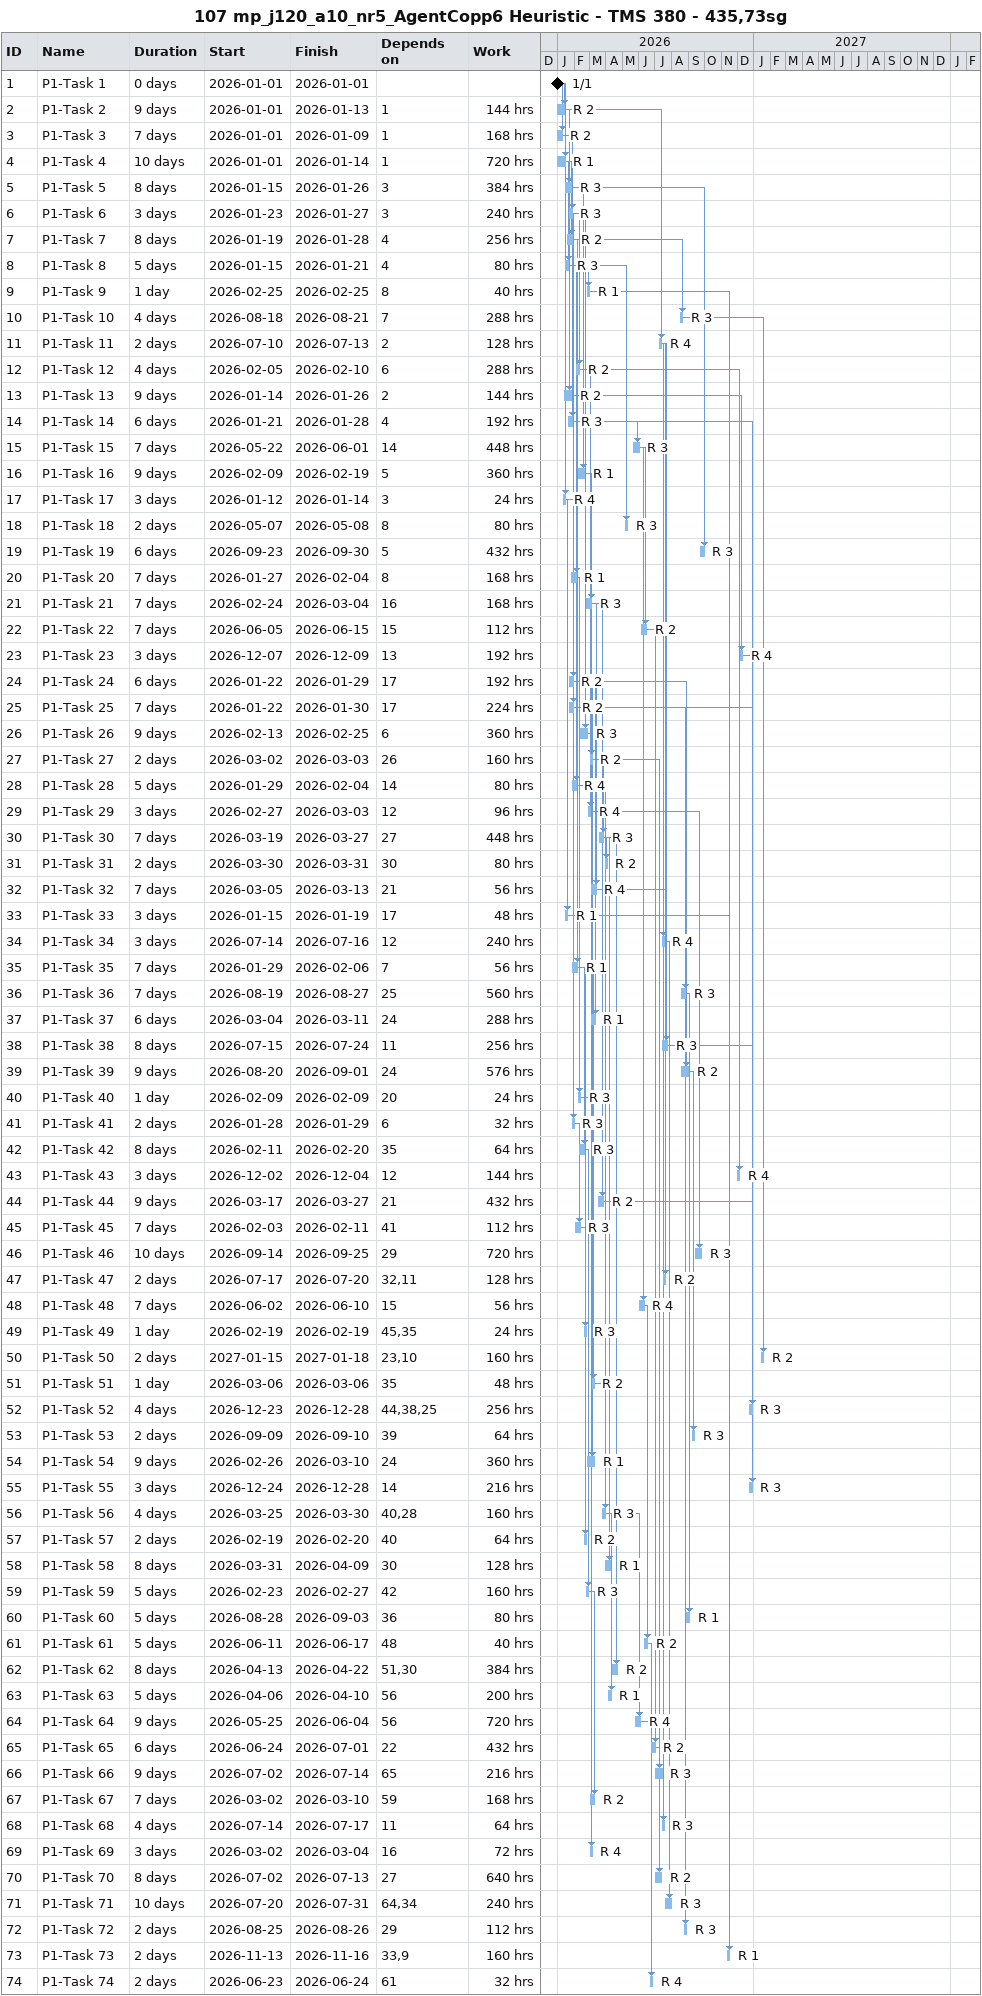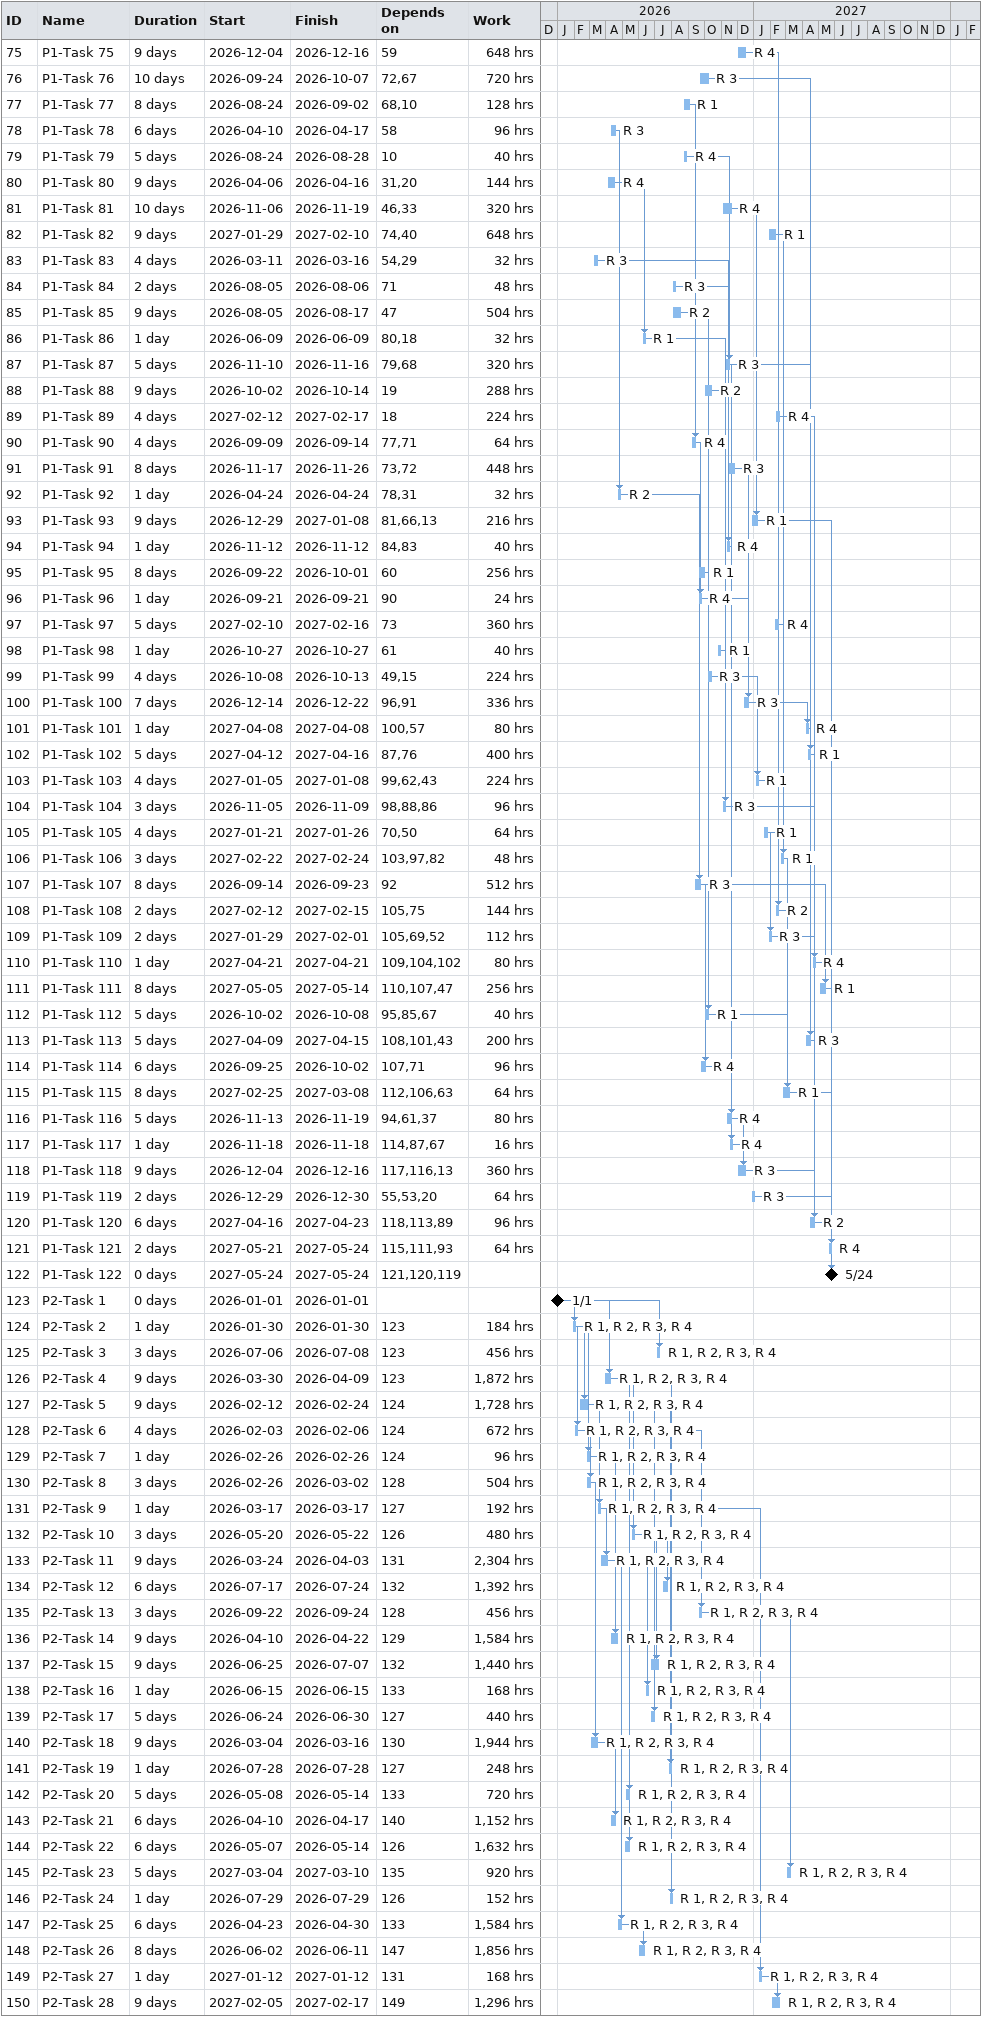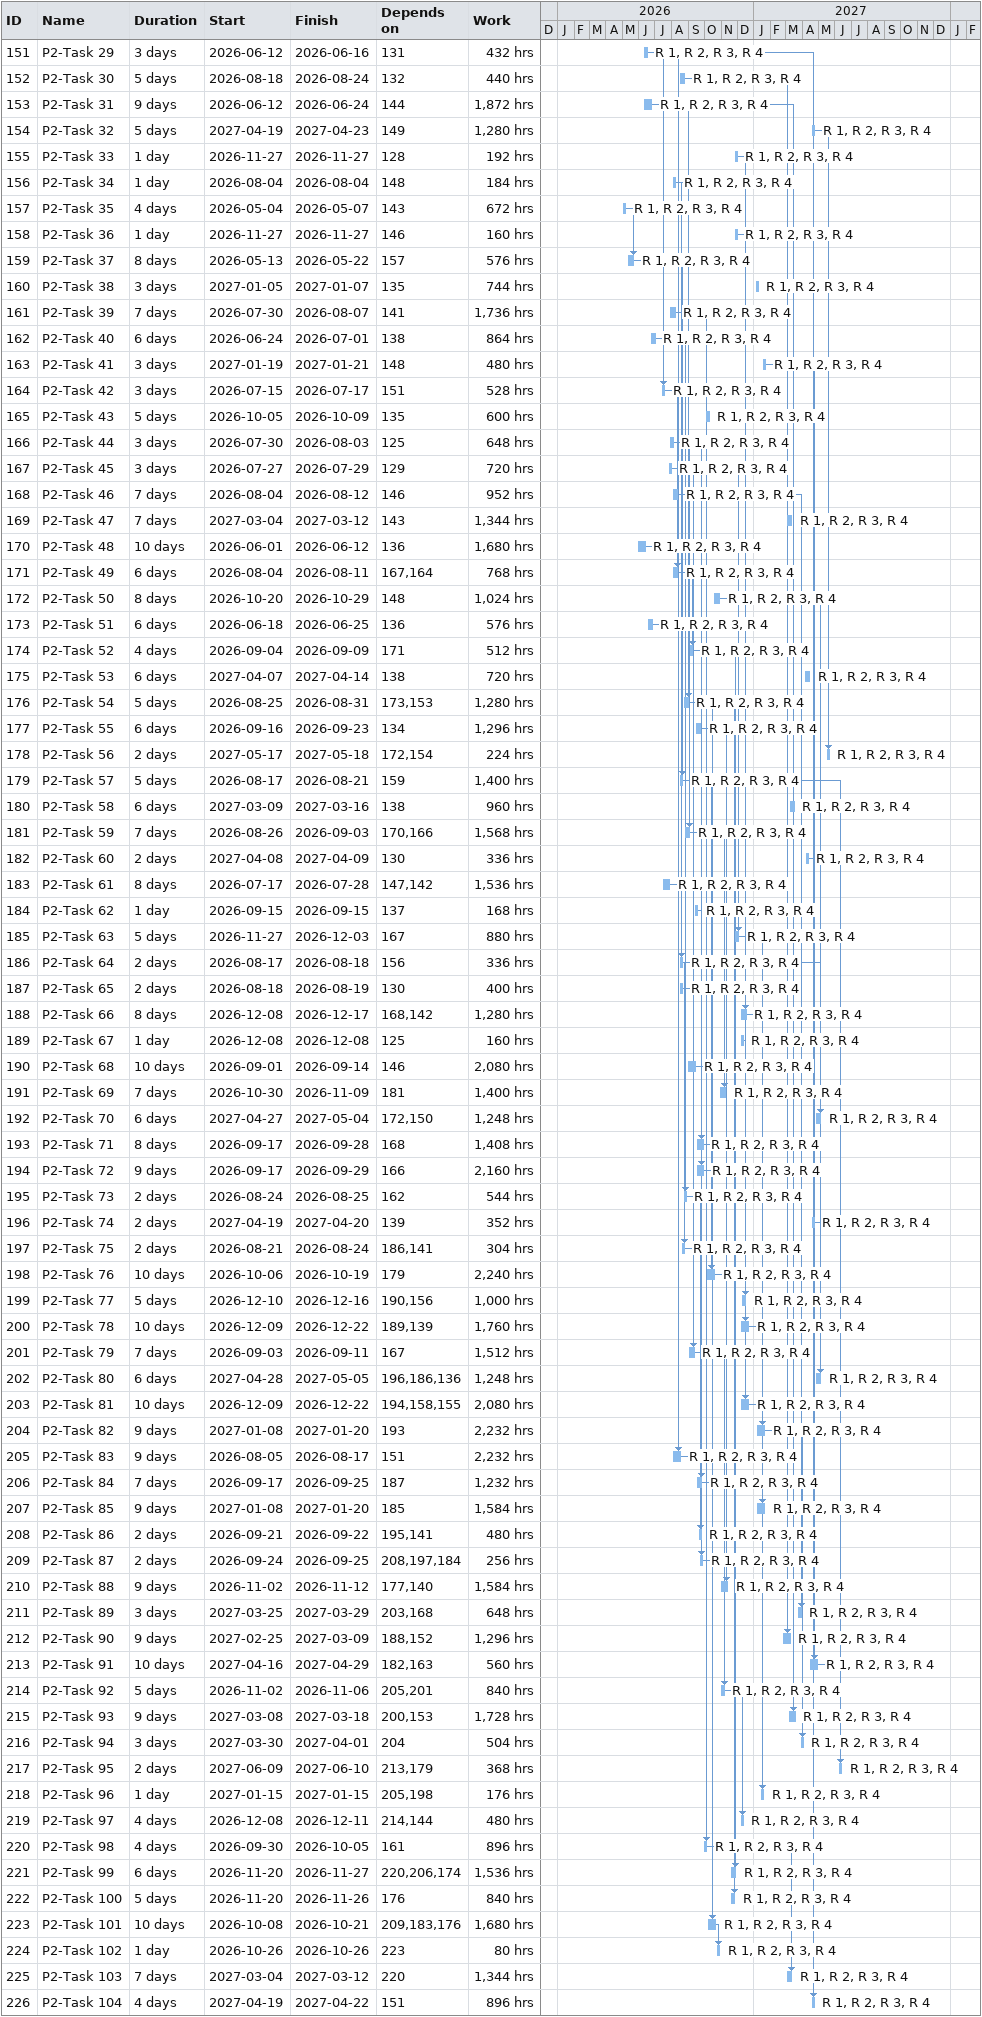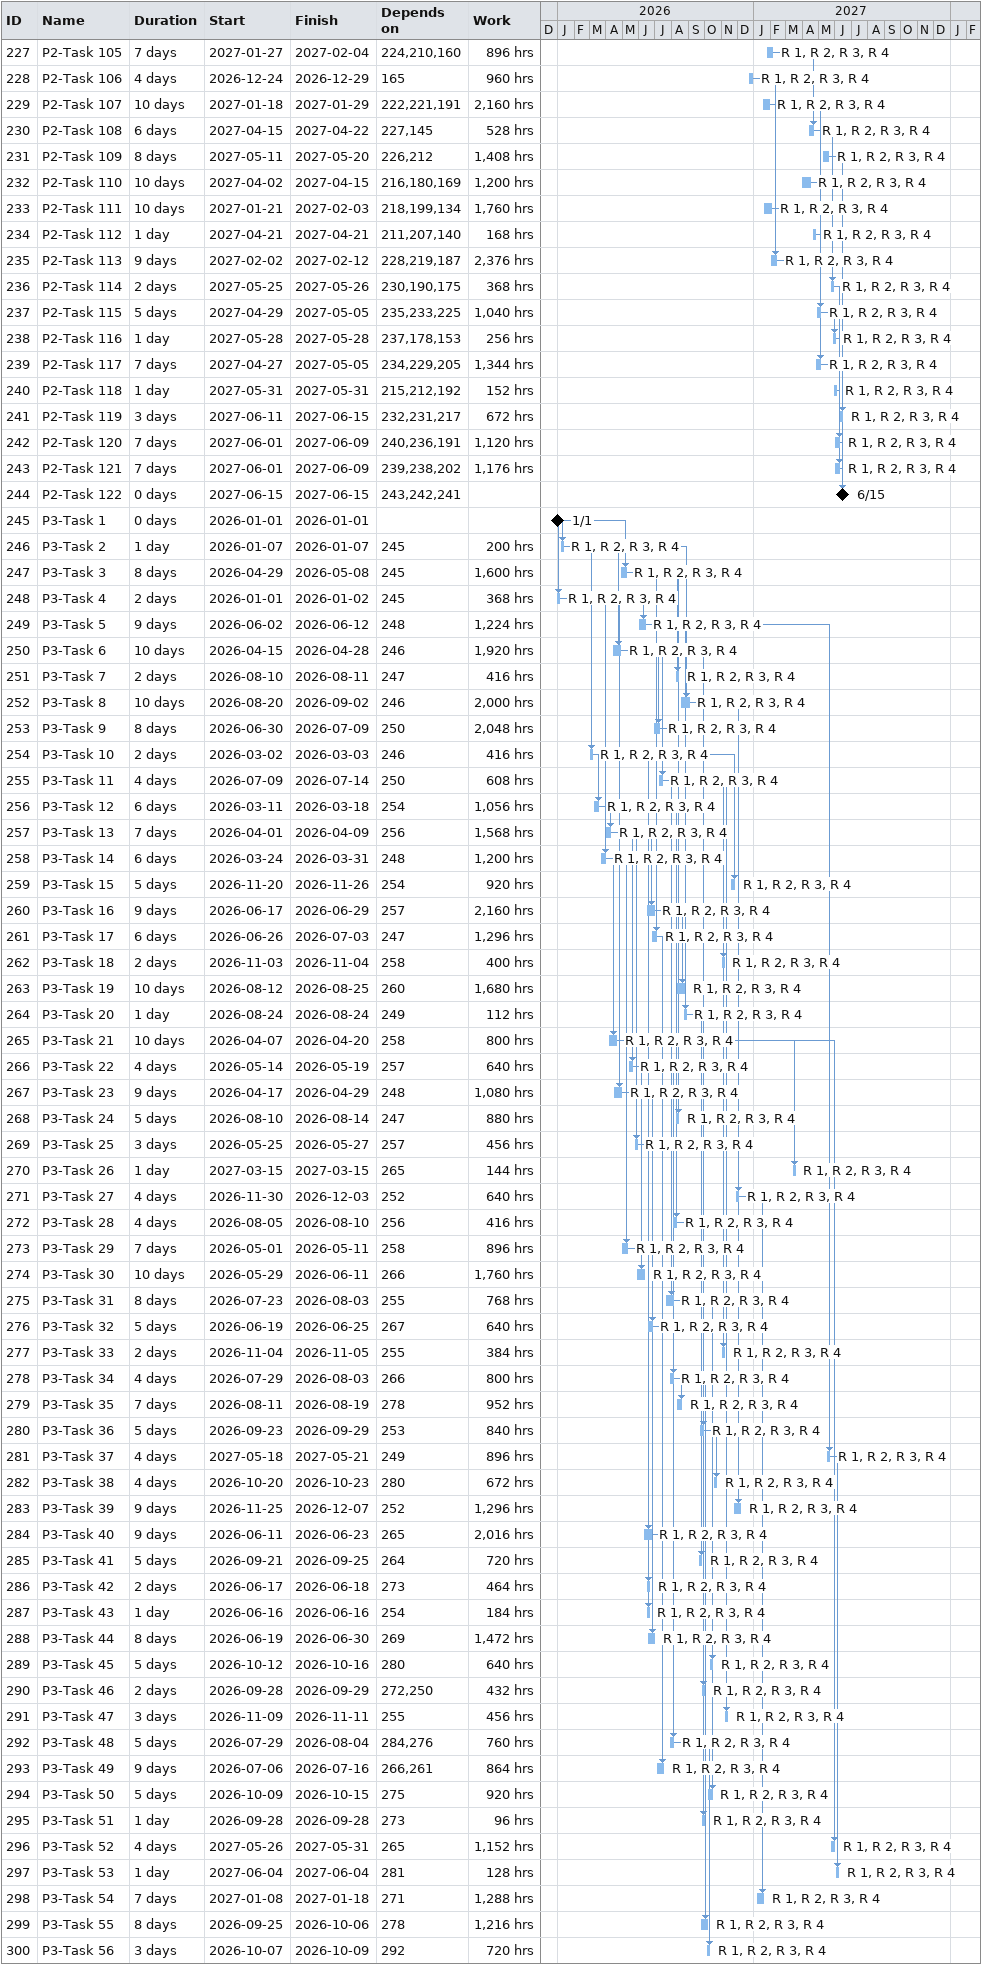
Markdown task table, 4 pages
107 mp_j120_a10_nr5_AgentCopp6 Heuristic - TMS 380 - 435,73sg

| ID | Task | Duration | Start | Finish | Predecessors | Resources | Work (h) |
|---|---|---|---|---|---|---|---|
| 1 | P1-Task 1 | 0d | 2026-01-01 | 2026-01-01 |  |  |  |
| 2 | P1-Task 2 | 9d | 2026-01-01 | 2026-01-13 | 1 | R 2 | 144 |
| 3 | P1-Task 3 | 7d | 2026-01-01 | 2026-01-09 | 1 | R 2 | 168 |
| 4 | P1-Task 4 | 10d | 2026-01-01 | 2026-01-14 | 1 | R 1 | 720 |
| 5 | P1-Task 5 | 8d | 2026-01-15 | 2026-01-26 | 3 | R 3 | 384 |
| 6 | P1-Task 6 | 3d | 2026-01-23 | 2026-01-27 | 3 | R 3 | 240 |
| 7 | P1-Task 7 | 8d | 2026-01-19 | 2026-01-28 | 4 | R 2 | 256 |
| 8 | P1-Task 8 | 5d | 2026-01-15 | 2026-01-21 | 4 | R 3 | 80 |
| 9 | P1-Task 9 | 1d | 2026-02-25 | 2026-02-25 | 8 | R 1 | 40 |
| 10 | P1-Task 10 | 4d | 2026-08-18 | 2026-08-21 | 7 | R 3 | 288 |
| 11 | P1-Task 11 | 2d | 2026-07-10 | 2026-07-13 | 2 | R 4 | 128 |
| 12 | P1-Task 12 | 4d | 2026-02-05 | 2026-02-10 | 6 | R 2 | 288 |
| 13 | P1-Task 13 | 9d | 2026-01-14 | 2026-01-26 | 2 | R 2 | 144 |
| 14 | P1-Task 14 | 6d | 2026-01-21 | 2026-01-28 | 4 | R 3 | 192 |
| 15 | P1-Task 15 | 7d | 2026-05-22 | 2026-06-01 | 14 | R 3 | 448 |
| 16 | P1-Task 16 | 9d | 2026-02-09 | 2026-02-19 | 5 | R 1 | 360 |
| 17 | P1-Task 17 | 3d | 2026-01-12 | 2026-01-14 | 3 | R 4 | 24 |
| 18 | P1-Task 18 | 2d | 2026-05-07 | 2026-05-08 | 8 | R 3 | 80 |
| 19 | P1-Task 19 | 6d | 2026-09-23 | 2026-09-30 | 5 | R 3 | 432 |
| 20 | P1-Task 20 | 7d | 2026-01-27 | 2026-02-04 | 8 | R 1 | 168 |
| 21 | P1-Task 21 | 7d | 2026-02-24 | 2026-03-04 | 16 | R 3 | 168 |
| 22 | P1-Task 22 | 7d | 2026-06-05 | 2026-06-15 | 15 | R 2 | 112 |
| 23 | P1-Task 23 | 3d | 2026-12-07 | 2026-12-09 | 13 | R 4 | 192 |
| 24 | P1-Task 24 | 6d | 2026-01-22 | 2026-01-29 | 17 | R 2 | 192 |
| 25 | P1-Task 25 | 7d | 2026-01-22 | 2026-01-30 | 17 | R 2 | 224 |
| 26 | P1-Task 26 | 9d | 2026-02-13 | 2026-02-25 | 6 | R 3 | 360 |
| 27 | P1-Task 27 | 2d | 2026-03-02 | 2026-03-03 | 26 | R 2 | 160 |
| 28 | P1-Task 28 | 5d | 2026-01-29 | 2026-02-04 | 14 | R 4 | 80 |
| 29 | P1-Task 29 | 3d | 2026-02-27 | 2026-03-03 | 12 | R 4 | 96 |
| 30 | P1-Task 30 | 7d | 2026-03-19 | 2026-03-27 | 27 | R 3 | 448 |
| 31 | P1-Task 31 | 2d | 2026-03-30 | 2026-03-31 | 30 | R 2 | 80 |
| 32 | P1-Task 32 | 7d | 2026-03-05 | 2026-03-13 | 21 | R 4 | 56 |
| 33 | P1-Task 33 | 3d | 2026-01-15 | 2026-01-19 | 17 | R 1 | 48 |
| 34 | P1-Task 34 | 3d | 2026-07-14 | 2026-07-16 | 12 | R 4 | 240 |
| 35 | P1-Task 35 | 7d | 2026-01-29 | 2026-02-06 | 7 | R 1 | 56 |
| 36 | P1-Task 36 | 7d | 2026-08-19 | 2026-08-27 | 25 | R 3 | 560 |
| 37 | P1-Task 37 | 6d | 2026-03-04 | 2026-03-11 | 24 | R 1 | 288 |
| 38 | P1-Task 38 | 8d | 2026-07-15 | 2026-07-24 | 11 | R 3 | 256 |
| 39 | P1-Task 39 | 9d | 2026-08-20 | 2026-09-01 | 24 | R 2 | 576 |
| 40 | P1-Task 40 | 1d | 2026-02-09 | 2026-02-09 | 20 | R 3 | 24 |
| 41 | P1-Task 41 | 2d | 2026-01-28 | 2026-01-29 | 6 | R 3 | 32 |
| 42 | P1-Task 42 | 8d | 2026-02-11 | 2026-02-20 | 35 | R 3 | 64 |
| 43 | P1-Task 43 | 3d | 2026-12-02 | 2026-12-04 | 12 | R 4 | 144 |
| 44 | P1-Task 44 | 9d | 2026-03-17 | 2026-03-27 | 21 | R 2 | 432 |
| 45 | P1-Task 45 | 7d | 2026-02-03 | 2026-02-11 | 41 | R 3 | 112 |
| 46 | P1-Task 46 | 10d | 2026-09-14 | 2026-09-25 | 29 | R 3 | 720 |
| 47 | P1-Task 47 | 2d | 2026-07-17 | 2026-07-20 | 32, 11 | R 2 | 128 |
| 48 | P1-Task 48 | 7d | 2026-06-02 | 2026-06-10 | 15 | R 4 | 56 |
| 49 | P1-Task 49 | 1d | 2026-02-19 | 2026-02-19 | 45, 35 | R 3 | 24 |
| 50 | P1-Task 50 | 2d | 2027-01-15 | 2027-01-18 | 23, 10 | R 2 | 160 |
| 51 | P1-Task 51 | 1d | 2026-03-06 | 2026-03-06 | 35 | R 2 | 48 |
| 52 | P1-Task 52 | 4d | 2026-12-23 | 2026-12-28 | 44, 38, 25 | R 3 | 256 |
| 53 | P1-Task 53 | 2d | 2026-09-09 | 2026-09-10 | 39 | R 3 | 64 |
| 54 | P1-Task 54 | 9d | 2026-02-26 | 2026-03-10 | 24 | R 1 | 360 |
| 55 | P1-Task 55 | 3d | 2026-12-24 | 2026-12-28 | 14 | R 3 | 216 |
| 56 | P1-Task 56 | 4d | 2026-03-25 | 2026-03-30 | 40, 28 | R 3 | 160 |
| 57 | P1-Task 57 | 2d | 2026-02-19 | 2026-02-20 | 40 | R 2 | 64 |
| 58 | P1-Task 58 | 8d | 2026-03-31 | 2026-04-09 | 30 | R 1 | 128 |
| 59 | P1-Task 59 | 5d | 2026-02-23 | 2026-02-27 | 42 | R 3 | 160 |
| 60 | P1-Task 60 | 5d | 2026-08-28 | 2026-09-03 | 36 | R 1 | 80 |
| 61 | P1-Task 61 | 5d | 2026-06-11 | 2026-06-17 | 48 | R 2 | 40 |
| 62 | P1-Task 62 | 8d | 2026-04-13 | 2026-04-22 | 51, 30 | R 2 | 384 |
| 63 | P1-Task 63 | 5d | 2026-04-06 | 2026-04-10 | 56 | R 1 | 200 |
| 64 | P1-Task 64 | 9d | 2026-05-25 | 2026-06-04 | 56 | R 4 | 720 |
| 65 | P1-Task 65 | 6d | 2026-06-24 | 2026-07-01 | 22 | R 2 | 432 |
| 66 | P1-Task 66 | 9d | 2026-07-02 | 2026-07-14 | 65 | R 3 | 216 |
| 67 | P1-Task 67 | 7d | 2026-03-02 | 2026-03-10 | 59 | R 2 | 168 |
| 68 | P1-Task 68 | 4d | 2026-07-14 | 2026-07-17 | 11 | R 3 | 64 |
| 69 | P1-Task 69 | 3d | 2026-03-02 | 2026-03-04 | 16 | R 4 | 72 |
| 70 | P1-Task 70 | 8d | 2026-07-02 | 2026-07-13 | 27 | R 2 | 640 |
| 71 | P1-Task 71 | 10d | 2026-07-20 | 2026-07-31 | 64, 34 | R 3 | 240 |
| 72 | P1-Task 72 | 2d | 2026-08-25 | 2026-08-26 | 29 | R 3 | 112 |
| 73 | P1-Task 73 | 2d | 2026-11-13 | 2026-11-16 | 33, 9 | R 1 | 160 |
| 74 | P1-Task 74 | 2d | 2026-06-23 | 2026-06-24 | 61 | R 4 | 32 |
| 75 | P1-Task 75 | 9d | 2026-12-04 | 2026-12-16 | 59 | R 4 | 648 |
| 76 | P1-Task 76 | 10d | 2026-09-24 | 2026-10-07 | 72, 67 | R 3 | 720 |
| 77 | P1-Task 77 | 8d | 2026-08-24 | 2026-09-02 | 68, 10 | R 1 | 128 |
| 78 | P1-Task 78 | 6d | 2026-04-10 | 2026-04-17 | 58 | R 3 | 96 |
| 79 | P1-Task 79 | 5d | 2026-08-24 | 2026-08-28 | 10 | R 4 | 40 |
| 80 | P1-Task 80 | 9d | 2026-04-06 | 2026-04-16 | 31, 20 | R 4 | 144 |
| 81 | P1-Task 81 | 10d | 2026-11-06 | 2026-11-19 | 46, 33 | R 4 | 320 |
| 82 | P1-Task 82 | 9d | 2027-01-29 | 2027-02-10 | 74, 40 | R 1 | 648 |
| 83 | P1-Task 83 | 4d | 2026-03-11 | 2026-03-16 | 54, 29 | R 3 | 32 |
| 84 | P1-Task 84 | 2d | 2026-08-05 | 2026-08-06 | 71 | R 3 | 48 |
| 85 | P1-Task 85 | 9d | 2026-08-05 | 2026-08-17 | 47 | R 2 | 504 |
| 86 | P1-Task 86 | 1d | 2026-06-09 | 2026-06-09 | 80, 18 | R 1 | 32 |
| 87 | P1-Task 87 | 5d | 2026-11-10 | 2026-11-16 | 79, 68 | R 3 | 320 |
| 88 | P1-Task 88 | 9d | 2026-10-02 | 2026-10-14 | 19 | R 2 | 288 |
| 89 | P1-Task 89 | 4d | 2027-02-12 | 2027-02-17 | 18 | R 4 | 224 |
| 90 | P1-Task 90 | 4d | 2026-09-09 | 2026-09-14 | 77, 71 | R 4 | 64 |
| 91 | P1-Task 91 | 8d | 2026-11-17 | 2026-11-26 | 73, 72 | R 3 | 448 |
| 92 | P1-Task 92 | 1d | 2026-04-24 | 2026-04-24 | 78, 31 | R 2 | 32 |
| 93 | P1-Task 93 | 9d | 2026-12-29 | 2027-01-08 | 81, 66, 13 | R 1 | 216 |
| 94 | P1-Task 94 | 1d | 2026-11-12 | 2026-11-12 | 84, 83 | R 4 | 40 |
| 95 | P1-Task 95 | 8d | 2026-09-22 | 2026-10-01 | 60 | R 1 | 256 |
| 96 | P1-Task 96 | 1d | 2026-09-21 | 2026-09-21 | 90 | R 4 | 24 |
| 97 | P1-Task 97 | 5d | 2027-02-10 | 2027-02-16 | 73 | R 4 | 360 |
| 98 | P1-Task 98 | 1d | 2026-10-27 | 2026-10-27 | 61 | R 1 | 40 |
| 99 | P1-Task 99 | 4d | 2026-10-08 | 2026-10-13 | 49, 15 | R 3 | 224 |
| 100 | P1-Task 100 | 7d | 2026-12-14 | 2026-12-22 | 96, 91 | R 3 | 336 |
| 101 | P1-Task 101 | 1d | 2027-04-08 | 2027-04-08 | 100, 57 | R 4 | 80 |
| 102 | P1-Task 102 | 5d | 2027-04-12 | 2027-04-16 | 87, 76 | R 1 | 400 |
| 103 | P1-Task 103 | 4d | 2027-01-05 | 2027-01-08 | 99, 62, 43 | R 1 | 224 |
| 104 | P1-Task 104 | 3d | 2026-11-05 | 2026-11-09 | 98, 88, 86 | R 3 | 96 |
| 105 | P1-Task 105 | 4d | 2027-01-21 | 2027-01-26 | 70, 50 | R 1 | 64 |
| 106 | P1-Task 106 | 3d | 2027-02-22 | 2027-02-24 | 103, 97, 82 | R 1 | 48 |
| 107 | P1-Task 107 | 8d | 2026-09-14 | 2026-09-23 | 92 | R 3 | 512 |
| 108 | P1-Task 108 | 2d | 2027-02-12 | 2027-02-15 | 105, 75 | R 2 | 144 |
| 109 | P1-Task 109 | 2d | 2027-01-29 | 2027-02-01 | 105, 69, 52 | R 3 | 112 |
| 110 | P1-Task 110 | 1d | 2027-04-21 | 2027-04-21 | 109, 104, 102 | R 4 | 80 |
| 111 | P1-Task 111 | 8d | 2027-05-05 | 2027-05-14 | 110, 107, 47 | R 1 | 256 |
| 112 | P1-Task 112 | 5d | 2026-10-02 | 2026-10-08 | 95, 85, 67 | R 1 | 40 |
| 113 | P1-Task 113 | 5d | 2027-04-09 | 2027-04-15 | 108, 101, 43 | R 3 | 200 |
| 114 | P1-Task 114 | 6d | 2026-09-25 | 2026-10-02 | 107, 71 | R 4 | 96 |
| 115 | P1-Task 115 | 8d | 2027-02-25 | 2027-03-08 | 112, 106, 63 | R 1 | 64 |
| 116 | P1-Task 116 | 5d | 2026-11-13 | 2026-11-19 | 94, 61, 37 | R 4 | 80 |
| 117 | P1-Task 117 | 1d | 2026-11-18 | 2026-11-18 | 114, 87, 67 | R 4 | 16 |
| 118 | P1-Task 118 | 9d | 2026-12-04 | 2026-12-16 | 117, 116, 13 | R 3 | 360 |
| 119 | P1-Task 119 | 2d | 2026-12-29 | 2026-12-30 | 55, 53, 20 | R 3 | 64 |
| 120 | P1-Task 120 | 6d | 2027-04-16 | 2027-04-23 | 118, 113, 89 | R 2 | 96 |
| 121 | P1-Task 121 | 2d | 2027-05-21 | 2027-05-24 | 115, 111, 93 | R 4 | 64 |
| 122 | P1-Task 122 | 0d | 2027-05-24 | 2027-05-24 | 121, 120, 119 |  |  |
| 123 | P2-Task 1 | 0d | 2026-01-01 | 2026-01-01 |  |  |  |
| 124 | P2-Task 2 | 1d | 2026-01-30 | 2026-01-30 | 123 | R 1, R 2, R 3, R 4 | 184 |
| 125 | P2-Task 3 | 3d | 2026-07-06 | 2026-07-08 | 123 | R 1, R 2, R 3, R 4 | 456 |
| 126 | P2-Task 4 | 9d | 2026-03-30 | 2026-04-09 | 123 | R 1, R 2, R 3, R 4 | 1872 |
| 127 | P2-Task 5 | 9d | 2026-02-12 | 2026-02-24 | 124 | R 1, R 2, R 3, R 4 | 1728 |
| 128 | P2-Task 6 | 4d | 2026-02-03 | 2026-02-06 | 124 | R 1, R 2, R 3, R 4 | 672 |
| 129 | P2-Task 7 | 1d | 2026-02-26 | 2026-02-26 | 124 | R 1, R 2, R 3, R 4 | 96 |
| 130 | P2-Task 8 | 3d | 2026-02-26 | 2026-03-02 | 128 | R 1, R 2, R 3, R 4 | 504 |
| 131 | P2-Task 9 | 1d | 2026-03-17 | 2026-03-17 | 127 | R 1, R 2, R 3, R 4 | 192 |
| 132 | P2-Task 10 | 3d | 2026-05-20 | 2026-05-22 | 126 | R 1, R 2, R 3, R 4 | 480 |
| 133 | P2-Task 11 | 9d | 2026-03-24 | 2026-04-03 | 131 | R 1, R 2, R 3, R 4 | 2304 |
| 134 | P2-Task 12 | 6d | 2026-07-17 | 2026-07-24 | 132 | R 1, R 2, R 3, R 4 | 1392 |
| 135 | P2-Task 13 | 3d | 2026-09-22 | 2026-09-24 | 128 | R 1, R 2, R 3, R 4 | 456 |
| 136 | P2-Task 14 | 9d | 2026-04-10 | 2026-04-22 | 129 | R 1, R 2, R 3, R 4 | 1584 |
| 137 | P2-Task 15 | 9d | 2026-06-25 | 2026-07-07 | 132 | R 1, R 2, R 3, R 4 | 1440 |
| 138 | P2-Task 16 | 1d | 2026-06-15 | 2026-06-15 | 133 | R 1, R 2, R 3, R 4 | 168 |
| 139 | P2-Task 17 | 5d | 2026-06-24 | 2026-06-30 | 127 | R 1, R 2, R 3, R 4 | 440 |
| 140 | P2-Task 18 | 9d | 2026-03-04 | 2026-03-16 | 130 | R 1, R 2, R 3, R 4 | 1944 |
| 141 | P2-Task 19 | 1d | 2026-07-28 | 2026-07-28 | 127 | R 1, R 2, R 3, R 4 | 248 |
| 142 | P2-Task 20 | 5d | 2026-05-08 | 2026-05-14 | 133 | R 1, R 2, R 3, R 4 | 720 |
| 143 | P2-Task 21 | 6d | 2026-04-10 | 2026-04-17 | 140 | R 1, R 2, R 3, R 4 | 1152 |
| 144 | P2-Task 22 | 6d | 2026-05-07 | 2026-05-14 | 126 | R 1, R 2, R 3, R 4 | 1632 |
| 145 | P2-Task 23 | 5d | 2027-03-04 | 2027-03-10 | 135 | R 1, R 2, R 3, R 4 | 920 |
| 146 | P2-Task 24 | 1d | 2026-07-29 | 2026-07-29 | 126 | R 1, R 2, R 3, R 4 | 152 |
| 147 | P2-Task 25 | 6d | 2026-04-23 | 2026-04-30 | 133 | R 1, R 2, R 3, R 4 | 1584 |
| 148 | P2-Task 26 | 8d | 2026-06-02 | 2026-06-11 | 147 | R 1, R 2, R 3, R 4 | 1856 |
| 149 | P2-Task 27 | 1d | 2027-01-12 | 2027-01-12 | 131 | R 1, R 2, R 3, R 4 | 168 |
| 150 | P2-Task 28 | 9d | 2027-02-05 | 2027-02-17 | 149 | R 1, R 2, R 3, R 4 | 1296 |
| 151 | P2-Task 29 | 3d | 2026-06-12 | 2026-06-16 | 131 | R 1, R 2, R 3, R 4 | 432 |
| 152 | P2-Task 30 | 5d | 2026-08-18 | 2026-08-24 | 132 | R 1, R 2, R 3, R 4 | 440 |
| 153 | P2-Task 31 | 9d | 2026-06-12 | 2026-06-24 | 144 | R 1, R 2, R 3, R 4 | 1872 |
| 154 | P2-Task 32 | 5d | 2027-04-19 | 2027-04-23 | 149 | R 1, R 2, R 3, R 4 | 1280 |
| 155 | P2-Task 33 | 1d | 2026-11-27 | 2026-11-27 | 128 | R 1, R 2, R 3, R 4 | 192 |
| 156 | P2-Task 34 | 1d | 2026-08-04 | 2026-08-04 | 148 | R 1, R 2, R 3, R 4 | 184 |
| 157 | P2-Task 35 | 4d | 2026-05-04 | 2026-05-07 | 143 | R 1, R 2, R 3, R 4 | 672 |
| 158 | P2-Task 36 | 1d | 2026-11-27 | 2026-11-27 | 146 | R 1, R 2, R 3, R 4 | 160 |
| 159 | P2-Task 37 | 8d | 2026-05-13 | 2026-05-22 | 157 | R 1, R 2, R 3, R 4 | 576 |
| 160 | P2-Task 38 | 3d | 2027-01-05 | 2027-01-07 | 135 | R 1, R 2, R 3, R 4 | 744 |
| 161 | P2-Task 39 | 7d | 2026-07-30 | 2026-08-07 | 141 | R 1, R 2, R 3, R 4 | 1736 |
| 162 | P2-Task 40 | 6d | 2026-06-24 | 2026-07-01 | 138 | R 1, R 2, R 3, R 4 | 864 |
| 163 | P2-Task 41 | 3d | 2027-01-19 | 2027-01-21 | 148 | R 1, R 2, R 3, R 4 | 480 |
| 164 | P2-Task 42 | 3d | 2026-07-15 | 2026-07-17 | 151 | R 1, R 2, R 3, R 4 | 528 |
| 165 | P2-Task 43 | 5d | 2026-10-05 | 2026-10-09 | 135 | R 1, R 2, R 3, R 4 | 600 |
| 166 | P2-Task 44 | 3d | 2026-07-30 | 2026-08-03 | 125 | R 1, R 2, R 3, R 4 | 648 |
| 167 | P2-Task 45 | 3d | 2026-07-27 | 2026-07-29 | 129 | R 1, R 2, R 3, R 4 | 720 |
| 168 | P2-Task 46 | 7d | 2026-08-04 | 2026-08-12 | 146 | R 1, R 2, R 3, R 4 | 952 |
| 169 | P2-Task 47 | 7d | 2027-03-04 | 2027-03-12 | 143 | R 1, R 2, R 3, R 4 | 1344 |
| 170 | P2-Task 48 | 10d | 2026-06-01 | 2026-06-12 | 136 | R 1, R 2, R 3, R 4 | 1680 |
| 171 | P2-Task 49 | 6d | 2026-08-04 | 2026-08-11 | 167, 164 | R 1, R 2, R 3, R 4 | 768 |
| 172 | P2-Task 50 | 8d | 2026-10-20 | 2026-10-29 | 148 | R 1, R 2, R 3, R 4 | 1024 |
| 173 | P2-Task 51 | 6d | 2026-06-18 | 2026-06-25 | 136 | R 1, R 2, R 3, R 4 | 576 |
| 174 | P2-Task 52 | 4d | 2026-09-04 | 2026-09-09 | 171 | R 1, R 2, R 3, R 4 | 512 |
| 175 | P2-Task 53 | 6d | 2027-04-07 | 2027-04-14 | 138 | R 1, R 2, R 3, R 4 | 720 |
| 176 | P2-Task 54 | 5d | 2026-08-25 | 2026-08-31 | 173, 153 | R 1, R 2, R 3, R 4 | 1280 |
| 177 | P2-Task 55 | 6d | 2026-09-16 | 2026-09-23 | 134 | R 1, R 2, R 3, R 4 | 1296 |
| 178 | P2-Task 56 | 2d | 2027-05-17 | 2027-05-18 | 172, 154 | R 1, R 2, R 3, R 4 | 224 |
| 179 | P2-Task 57 | 5d | 2026-08-17 | 2026-08-21 | 159 | R 1, R 2, R 3, R 4 | 1400 |
| 180 | P2-Task 58 | 6d | 2027-03-09 | 2027-03-16 | 138 | R 1, R 2, R 3, R 4 | 960 |
| 181 | P2-Task 59 | 7d | 2026-08-26 | 2026-09-03 | 170, 166 | R 1, R 2, R 3, R 4 | 1568 |
| 182 | P2-Task 60 | 2d | 2027-04-08 | 2027-04-09 | 130 | R 1, R 2, R 3, R 4 | 336 |
| 183 | P2-Task 61 | 8d | 2026-07-17 | 2026-07-28 | 147, 142 | R 1, R 2, R 3, R 4 | 1536 |
| 184 | P2-Task 62 | 1d | 2026-09-15 | 2026-09-15 | 137 | R 1, R 2, R 3, R 4 | 168 |
| 185 | P2-Task 63 | 5d | 2026-11-27 | 2026-12-03 | 167 | R 1, R 2, R 3, R 4 | 880 |
| 186 | P2-Task 64 | 2d | 2026-08-17 | 2026-08-18 | 156 | R 1, R 2, R 3, R 4 | 336 |
| 187 | P2-Task 65 | 2d | 2026-08-18 | 2026-08-19 | 130 | R 1, R 2, R 3, R 4 | 400 |
| 188 | P2-Task 66 | 8d | 2026-12-08 | 2026-12-17 | 168, 142 | R 1, R 2, R 3, R 4 | 1280 |
| 189 | P2-Task 67 | 1d | 2026-12-08 | 2026-12-08 | 125 | R 1, R 2, R 3, R 4 | 160 |
| 190 | P2-Task 68 | 10d | 2026-09-01 | 2026-09-14 | 146 | R 1, R 2, R 3, R 4 | 2080 |
| 191 | P2-Task 69 | 7d | 2026-10-30 | 2026-11-09 | 181 | R 1, R 2, R 3, R 4 | 1400 |
| 192 | P2-Task 70 | 6d | 2027-04-27 | 2027-05-04 | 172, 150 | R 1, R 2, R 3, R 4 | 1248 |
| 193 | P2-Task 71 | 8d | 2026-09-17 | 2026-09-28 | 168 | R 1, R 2, R 3, R 4 | 1408 |
| 194 | P2-Task 72 | 9d | 2026-09-17 | 2026-09-29 | 166 | R 1, R 2, R 3, R 4 | 2160 |
| 195 | P2-Task 73 | 2d | 2026-08-24 | 2026-08-25 | 162 | R 1, R 2, R 3, R 4 | 544 |
| 196 | P2-Task 74 | 2d | 2027-04-19 | 2027-04-20 | 139 | R 1, R 2, R 3, R 4 | 352 |
| 197 | P2-Task 75 | 2d | 2026-08-21 | 2026-08-24 | 186, 141 | R 1, R 2, R 3, R 4 | 304 |
| 198 | P2-Task 76 | 10d | 2026-10-06 | 2026-10-19 | 179 | R 1, R 2, R 3, R 4 | 2240 |
| 199 | P2-Task 77 | 5d | 2026-12-10 | 2026-12-16 | 190, 156 | R 1, R 2, R 3, R 4 | 1000 |
| 200 | P2-Task 78 | 10d | 2026-12-09 | 2026-12-22 | 189, 139 | R 1, R 2, R 3, R 4 | 1760 |
| 201 | P2-Task 79 | 7d | 2026-09-03 | 2026-09-11 | 167 | R 1, R 2, R 3, R 4 | 1512 |
| 202 | P2-Task 80 | 6d | 2027-04-28 | 2027-05-05 | 196, 186, 136 | R 1, R 2, R 3, R 4 | 1248 |
| 203 | P2-Task 81 | 10d | 2026-12-09 | 2026-12-22 | 194, 158, 155 | R 1, R 2, R 3, R 4 | 2080 |
| 204 | P2-Task 82 | 9d | 2027-01-08 | 2027-01-20 | 193 | R 1, R 2, R 3, R 4 | 2232 |
| 205 | P2-Task 83 | 9d | 2026-08-05 | 2026-08-17 | 151 | R 1, R 2, R 3, R 4 | 2232 |
| 206 | P2-Task 84 | 7d | 2026-09-17 | 2026-09-25 | 187 | R 1, R 2, R 3, R 4 | 1232 |
| 207 | P2-Task 85 | 9d | 2027-01-08 | 2027-01-20 | 185 | R 1, R 2, R 3, R 4 | 1584 |
| 208 | P2-Task 86 | 2d | 2026-09-21 | 2026-09-22 | 195, 141 | R 1, R 2, R 3, R 4 | 480 |
| 209 | P2-Task 87 | 2d | 2026-09-24 | 2026-09-25 | 208, 197, 184 | R 1, R 2, R 3, R 4 | 256 |
| 210 | P2-Task 88 | 9d | 2026-11-02 | 2026-11-12 | 177, 140 | R 1, R 2, R 3, R 4 | 1584 |
| 211 | P2-Task 89 | 3d | 2027-03-25 | 2027-03-29 | 203, 168 | R 1, R 2, R 3, R 4 | 648 |
| 212 | P2-Task 90 | 9d | 2027-02-25 | 2027-03-09 | 188, 152 | R 1, R 2, R 3, R 4 | 1296 |
| 213 | P2-Task 91 | 10d | 2027-04-16 | 2027-04-29 | 182, 163 | R 1, R 2, R 3, R 4 | 560 |
| 214 | P2-Task 92 | 5d | 2026-11-02 | 2026-11-06 | 205, 201 | R 1, R 2, R 3, R 4 | 840 |
| 215 | P2-Task 93 | 9d | 2027-03-08 | 2027-03-18 | 200, 153 | R 1, R 2, R 3, R 4 | 1728 |
| 216 | P2-Task 94 | 3d | 2027-03-30 | 2027-04-01 | 204 | R 1, R 2, R 3, R 4 | 504 |
| 217 | P2-Task 95 | 2d | 2027-06-09 | 2027-06-10 | 213, 179 | R 1, R 2, R 3, R 4 | 368 |
| 218 | P2-Task 96 | 1d | 2027-01-15 | 2027-01-15 | 205, 198 | R 1, R 2, R 3, R 4 | 176 |
| 219 | P2-Task 97 | 4d | 2026-12-08 | 2026-12-11 | 214, 144 | R 1, R 2, R 3, R 4 | 480 |
| 220 | P2-Task 98 | 4d | 2026-09-30 | 2026-10-05 | 161 | R 1, R 2, R 3, R 4 | 896 |
| 221 | P2-Task 99 | 6d | 2026-11-20 | 2026-11-27 | 220, 206, 174 | R 1, R 2, R 3, R 4 | 1536 |
| 222 | P2-Task 100 | 5d | 2026-11-20 | 2026-11-26 | 176 | R 1, R 2, R 3, R 4 | 840 |
| 223 | P2-Task 101 | 10d | 2026-10-08 | 2026-10-21 | 209, 183, 176 | R 1, R 2, R 3, R 4 | 1680 |
| 224 | P2-Task 102 | 1d | 2026-10-26 | 2026-10-26 | 223 | R 1, R 2, R 3, R 4 | 80 |
| 225 | P2-Task 103 | 7d | 2027-03-04 | 2027-03-12 | 220 | R 1, R 2, R 3, R 4 | 1344 |
| 226 | P2-Task 104 | 4d | 2027-04-19 | 2027-04-22 | 151 | R 1, R 2, R 3, R 4 | 896 |
| 227 | P2-Task 105 | 7d | 2027-01-27 | 2027-02-04 | 224, 210, 160 | R 1, R 2, R 3, R 4 | 896 |
| 228 | P2-Task 106 | 4d | 2026-12-24 | 2026-12-29 | 165 | R 1, R 2, R 3, R 4 | 960 |
| 229 | P2-Task 107 | 10d | 2027-01-18 | 2027-01-29 | 222, 221, 191 | R 1, R 2, R 3, R 4 | 2160 |
| 230 | P2-Task 108 | 6d | 2027-04-15 | 2027-04-22 | 227, 145 | R 1, R 2, R 3, R 4 | 528 |
| 231 | P2-Task 109 | 8d | 2027-05-11 | 2027-05-20 | 226, 212 | R 1, R 2, R 3, R 4 | 1408 |
| 232 | P2-Task 110 | 10d | 2027-04-02 | 2027-04-15 | 216, 180, 169 | R 1, R 2, R 3, R 4 | 1200 |
| 233 | P2-Task 111 | 10d | 2027-01-21 | 2027-02-03 | 218, 199, 134 | R 1, R 2, R 3, R 4 | 1760 |
| 234 | P2-Task 112 | 1d | 2027-04-21 | 2027-04-21 | 211, 207, 140 | R 1, R 2, R 3, R 4 | 168 |
| 235 | P2-Task 113 | 9d | 2027-02-02 | 2027-02-12 | 228, 219, 187 | R 1, R 2, R 3, R 4 | 2376 |
| 236 | P2-Task 114 | 2d | 2027-05-25 | 2027-05-26 | 230, 190, 175 | R 1, R 2, R 3, R 4 | 368 |
| 237 | P2-Task 115 | 5d | 2027-04-29 | 2027-05-05 | 235, 233, 225 | R 1, R 2, R 3, R 4 | 1040 |
| 238 | P2-Task 116 | 1d | 2027-05-28 | 2027-05-28 | 237, 178, 153 | R 1, R 2, R 3, R 4 | 256 |
| 239 | P2-Task 117 | 7d | 2027-04-27 | 2027-05-05 | 234, 229, 205 | R 1, R 2, R 3, R 4 | 1344 |
| 240 | P2-Task 118 | 1d | 2027-05-31 | 2027-05-31 | 215, 212, 192 | R 1, R 2, R 3, R 4 | 152 |
| 241 | P2-Task 119 | 3d | 2027-06-11 | 2027-06-15 | 232, 231, 217 | R 1, R 2, R 3, R 4 | 672 |
| 242 | P2-Task 120 | 7d | 2027-06-01 | 2027-06-09 | 240, 236, 191 | R 1, R 2, R 3, R 4 | 1120 |
| 243 | P2-Task 121 | 7d | 2027-06-01 | 2027-06-09 | 239, 238, 202 | R 1, R 2, R 3, R 4 | 1176 |
| 244 | P2-Task 122 | 0d | 2027-06-15 | 2027-06-15 | 243, 242, 241 |  |  |
| 245 | P3-Task 1 | 0d | 2026-01-01 | 2026-01-01 |  |  |  |
| 246 | P3-Task 2 | 1d | 2026-01-07 | 2026-01-07 | 245 | R 1, R 2, R 3, R 4 | 200 |
| 247 | P3-Task 3 | 8d | 2026-04-29 | 2026-05-08 | 245 | R 1, R 2, R 3, R 4 | 1600 |
| 248 | P3-Task 4 | 2d | 2026-01-01 | 2026-01-02 | 245 | R 1, R 2, R 3, R 4 | 368 |
| 249 | P3-Task 5 | 9d | 2026-06-02 | 2026-06-12 | 248 | R 1, R 2, R 3, R 4 | 1224 |
| 250 | P3-Task 6 | 10d | 2026-04-15 | 2026-04-28 | 246 | R 1, R 2, R 3, R 4 | 1920 |
| 251 | P3-Task 7 | 2d | 2026-08-10 | 2026-08-11 | 247 | R 1, R 2, R 3, R 4 | 416 |
| 252 | P3-Task 8 | 10d | 2026-08-20 | 2026-09-02 | 246 | R 1, R 2, R 3, R 4 | 2000 |
| 253 | P3-Task 9 | 8d | 2026-06-30 | 2026-07-09 | 250 | R 1, R 2, R 3, R 4 | 2048 |
| 254 | P3-Task 10 | 2d | 2026-03-02 | 2026-03-03 | 246 | R 1, R 2, R 3, R 4 | 416 |
| 255 | P3-Task 11 | 4d | 2026-07-09 | 2026-07-14 | 250 | R 1, R 2, R 3, R 4 | 608 |
| 256 | P3-Task 12 | 6d | 2026-03-11 | 2026-03-18 | 254 | R 1, R 2, R 3, R 4 | 1056 |
| 257 | P3-Task 13 | 7d | 2026-04-01 | 2026-04-09 | 256 | R 1, R 2, R 3, R 4 | 1568 |
| 258 | P3-Task 14 | 6d | 2026-03-24 | 2026-03-31 | 248 | R 1, R 2, R 3, R 4 | 1200 |
| 259 | P3-Task 15 | 5d | 2026-11-20 | 2026-11-26 | 254 | R 1, R 2, R 3, R 4 | 920 |
| 260 | P3-Task 16 | 9d | 2026-06-17 | 2026-06-29 | 257 | R 1, R 2, R 3, R 4 | 2160 |
| 261 | P3-Task 17 | 6d | 2026-06-26 | 2026-07-03 | 247 | R 1, R 2, R 3, R 4 | 1296 |
| 262 | P3-Task 18 | 2d | 2026-11-03 | 2026-11-04 | 258 | R 1, R 2, R 3, R 4 | 400 |
| 263 | P3-Task 19 | 10d | 2026-08-12 | 2026-08-25 | 260 | R 1, R 2, R 3, R 4 | 1680 |
| 264 | P3-Task 20 | 1d | 2026-08-24 | 2026-08-24 | 249 | R 1, R 2, R 3, R 4 | 112 |
| 265 | P3-Task 21 | 10d | 2026-04-07 | 2026-04-20 | 258 | R 1, R 2, R 3, R 4 | 800 |
| 266 | P3-Task 22 | 4d | 2026-05-14 | 2026-05-19 | 257 | R 1, R 2, R 3, R 4 | 640 |
| 267 | P3-Task 23 | 9d | 2026-04-17 | 2026-04-29 | 248 | R 1, R 2, R 3, R 4 | 1080 |
| 268 | P3-Task 24 | 5d | 2026-08-10 | 2026-08-14 | 247 | R 1, R 2, R 3, R 4 | 880 |
| 269 | P3-Task 25 | 3d | 2026-05-25 | 2026-05-27 | 257 | R 1, R 2, R 3, R 4 | 456 |
| 270 | P3-Task 26 | 1d | 2027-03-15 | 2027-03-15 | 265 | R 1, R 2, R 3, R 4 | 144 |
| 271 | P3-Task 27 | 4d | 2026-11-30 | 2026-12-03 | 252 | R 1, R 2, R 3, R 4 | 640 |
| 272 | P3-Task 28 | 4d | 2026-08-05 | 2026-08-10 | 256 | R 1, R 2, R 3, R 4 | 416 |
| 273 | P3-Task 29 | 7d | 2026-05-01 | 2026-05-11 | 258 | R 1, R 2, R 3, R 4 | 896 |
| 274 | P3-Task 30 | 10d | 2026-05-29 | 2026-06-11 | 266 | R 1, R 2, R 3, R 4 | 1760 |
| 275 | P3-Task 31 | 8d | 2026-07-23 | 2026-08-03 | 255 | R 1, R 2, R 3, R 4 | 768 |
| 276 | P3-Task 32 | 5d | 2026-06-19 | 2026-06-25 | 267 | R 1, R 2, R 3, R 4 | 640 |
| 277 | P3-Task 33 | 2d | 2026-11-04 | 2026-11-05 | 255 | R 1, R 2, R 3, R 4 | 384 |
| 278 | P3-Task 34 | 4d | 2026-07-29 | 2026-08-03 | 266 | R 1, R 2, R 3, R 4 | 800 |
| 279 | P3-Task 35 | 7d | 2026-08-11 | 2026-08-19 | 278 | R 1, R 2, R 3, R 4 | 952 |
| 280 | P3-Task 36 | 5d | 2026-09-23 | 2026-09-29 | 253 | R 1, R 2, R 3, R 4 | 840 |
| 281 | P3-Task 37 | 4d | 2027-05-18 | 2027-05-21 | 249 | R 1, R 2, R 3, R 4 | 896 |
| 282 | P3-Task 38 | 4d | 2026-10-20 | 2026-10-23 | 280 | R 1, R 2, R 3, R 4 | 672 |
| 283 | P3-Task 39 | 9d | 2026-11-25 | 2026-12-07 | 252 | R 1, R 2, R 3, R 4 | 1296 |
| 284 | P3-Task 40 | 9d | 2026-06-11 | 2026-06-23 | 265 | R 1, R 2, R 3, R 4 | 2016 |
| 285 | P3-Task 41 | 5d | 2026-09-21 | 2026-09-25 | 264 | R 1, R 2, R 3, R 4 | 720 |
| 286 | P3-Task 42 | 2d | 2026-06-17 | 2026-06-18 | 273 | R 1, R 2, R 3, R 4 | 464 |
| 287 | P3-Task 43 | 1d | 2026-06-16 | 2026-06-16 | 254 | R 1, R 2, R 3, R 4 | 184 |
| 288 | P3-Task 44 | 8d | 2026-06-19 | 2026-06-30 | 269 | R 1, R 2, R 3, R 4 | 1472 |
| 289 | P3-Task 45 | 5d | 2026-10-12 | 2026-10-16 | 280 | R 1, R 2, R 3, R 4 | 640 |
| 290 | P3-Task 46 | 2d | 2026-09-28 | 2026-09-29 | 272, 250 | R 1, R 2, R 3, R 4 | 432 |
| 291 | P3-Task 47 | 3d | 2026-11-09 | 2026-11-11 | 255 | R 1, R 2, R 3, R 4 | 456 |
| 292 | P3-Task 48 | 5d | 2026-07-29 | 2026-08-04 | 284, 276 | R 1, R 2, R 3, R 4 | 760 |
| 293 | P3-Task 49 | 9d | 2026-07-06 | 2026-07-16 | 266, 261 | R 1, R 2, R 3, R 4 | 864 |
| 294 | P3-Task 50 | 5d | 2026-10-09 | 2026-10-15 | 275 | R 1, R 2, R 3, R 4 | 920 |
| 295 | P3-Task 51 | 1d | 2026-09-28 | 2026-09-28 | 273 | R 1, R 2, R 3, R 4 | 96 |
| 296 | P3-Task 52 | 4d | 2027-05-26 | 2027-05-31 | 265 | R 1, R 2, R 3, R 4 | 1152 |
| 297 | P3-Task 53 | 1d | 2027-06-04 | 2027-06-04 | 281 | R 1, R 2, R 3, R 4 | 128 |
| 298 | P3-Task 54 | 7d | 2027-01-08 | 2027-01-18 | 271 | R 1, R 2, R 3, R 4 | 1288 |
| 299 | P3-Task 55 | 8d | 2026-09-25 | 2026-10-06 | 278 | R 1, R 2, R 3, R 4 | 1216 |
| 300 | P3-Task 56 | 3d | 2026-10-07 | 2026-10-09 | 292 | R 1, R 2, R 3, R 4 | 720 |
